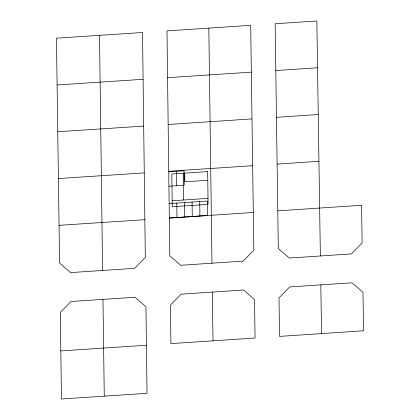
<?xml version="1.0" encoding="UTF-8"?>
<svg xmlns="http://www.w3.org/2000/svg" width="420" height="420" viewBox="0 0 420 420"><rect width="100%" height="100%" fill="white"/><g stroke="black" fill="none" stroke-linecap="round" stroke-linejoin="round"><path stroke-width="0.63" d="M143.094 79.301L57.104 84.971L59.577 263.104L70.539 272.601L134.605 268.338L145.32 257.418L142.517 32.513L56.427 38.173L57.104 84.971M167.57 77.684L251.339 72.13M275.819 70.544L317.536 67.767L316.864 21L275.147 23.751L278.308 248.53L289.27 258.027L320.366 255.98L351.456 253.911L362.14 242.965L361.536 205.275L277.767 210.835M168.152 124.498L251.979 118.902L250.698 25.331L166.992 30.902L169.79 255.775L180.752 265.267L211.969 263.204L243.154 261.119L253.838 250.173L251.979 118.902M276.46 117.322L318.234 114.534M168.73 171.281L252.656 165.701M277.132 164.089L318.938 161.296M172.158 200.771L208.005 198.382M169.312 218.064L253.292 212.473M102.974 299.376L70.959 301.518L60.275 312.433L61.477 399L147.037 393.314L145.95 306.757L134.993 297.26L102.974 299.376L104.27 396.155M320.812 284.87L289.69 286.944L279.006 297.89L279.531 336.404L363.573 330.776L362.954 292.273L351.971 282.812L320.812 284.87L321.552 333.58M60.827 350.921L146.438 345.224M213.003 340.825L255.055 338.021L254.531 299.502L243.574 290.01L181.109 294.173L170.425 305.114L170.919 343.607L213.003 340.825L212.357 292.1M57.74 131.744L143.677 126.11M144.254 172.898L58.385 178.547M168.74 171.796L184.039 170.788L184.217 185.236L168.919 186.249M207.779 180.275L184.832 181.786L184.721 173.119M169.134 203.59L207.386 201.065L207.564 215.513L169.312 218.038M59.057 225.346L144.832 219.681M317.536 67.767L320.366 255.98M208.824 28.103L211.969 263.204M199.731 201.569L199.909 216.017M192.082 202.072L192.26 216.526M184.433 202.577L184.611 217.03M183.194 173.219L183.524 200.015M176.39 171.292L176.568 185.745M176.783 203.081L176.962 217.534M99.503 35.338L102.585 270.48M207.674 171.607L171.827 173.969L172.232 206.719L208.078 204.356L207.674 171.607"/></g></svg>
